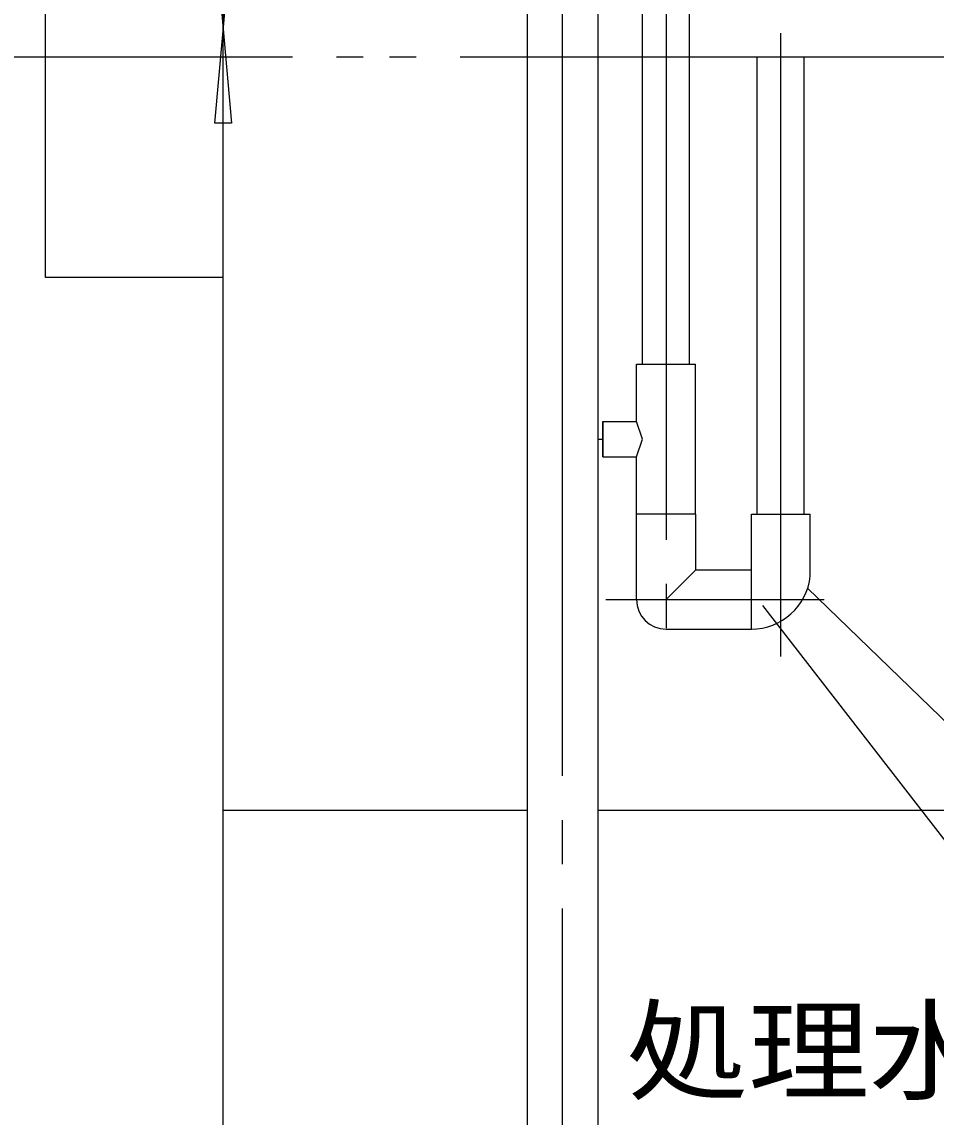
# Model space of a CAD drawing. Units: millimetres, scale not verified. Extents: x -8093 to 8093, y -5792 to 5792.
# Drawn here: x -5240 to -4618, y -2685 to -1941 of the extents above; entities that cross this region are included whole.
import ezdxf
from ezdxf.enums import TextEntityAlignment as Align

# ---------------------------------------------------------------- set-up
doc = ezdxf.new("R2010")
doc.units = ezdxf.units.MM
doc.header["$LTSCALE"] = 30
for name, pattern in [('LONG_CHAIN', [21, 18, -1, 1, -1]), ('LONG_DASHED2', [13, 12, -1]), ('LONG_DOUBLE_CHAIN', [21.8, 18, -1, 0.6, -0.6, 0.6, -1])]:
    doc.linetypes.add(name, pattern=pattern)
doc.layers.add('0-1_00クル-フ-0躯体', color=3, linetype='Continuous', lineweight=25)
doc.styles.add('ＭＳ ゴシック', font='')
doc.styles.get('ＭＳ ゴシック').set_extended_font_data('MS Gothic')

msp = doc.modelspace()

# ---------------------------------------------------------------- linework, layer by layer
at = {"layer": '0-1_00クル-フ-0躯体'}
for p, q in [((-5102.9, -3149.6), (-5102.9, -1715.59)), ((-5223.74, -2114.59), (-5223.74, -1829.17)), ((-4896.15, -1862.99), (-4896.15, -3068.73)), ((-4848.15, -1862.99), (-4848.15, -3068.73)), ((-5108.59, -2009.59), (-5097.22, -1881.59)), ((-4817.84, -2173.59), (-4817.84, -1900.09)), ((-4785.84, -2173.59), (-4785.84, -1900.09)), ((-4739.84, -1964.59), (-4707.84, -1964.59)), ((-4739.84, -2275.59), (-4739.84, -1964.59)), ((-4707.84, -2275.59), (-4707.84, -1964.59)), ((-5097.22, -2009.59), (-5108.59, -2009.59)), ((-5102.9, -2114.59), (-5223.74, -2114.59)), ((-4821.84, -2173.59), (-4781.84, -2173.59)), ((-4821.84, -2212.59), (-4821.84, -2173.59)), ((-4781.84, -2275.59), (-4781.84, -2173.59)), ((-4844.84, -2212.59), (-4821.84, -2212.59)), ((-4848.15, -2224.59), (-4844.84, -2224.59)), ((-4844.84, -2236.59), (-4821.84, -2236.59)), ((-4781.84, -2275.59), (-4821.84, -2275.59)), ((-4781.84, -2275.59), (-4821.84, -2275.59)), ((-4821.84, -2333.59), (-4821.84, -2275.59)), ((-4781.84, -2275.59), (-4781.84, -2313.59)), ((-4743.84, -2275.59), (-4703.84, -2275.59)), ((-4743.84, -2353.59), (-4743.84, -2275.59)), ((-4703.84, -2317.59), (-4703.84, -2275.59)), ((-4801.84, -2333.59), (-4781.84, -2313.59)), ((-4801.84, -2353.59), (-4743.84, -2353.59)), ((-5102.9, -2476.81), (-4896.15, -2476.81)), ((-4848.15, -2476.81), (-4512.61, -2476.81))]:
    msp.add_line(p, q, dxfattribs=at)
at = {"layer": '0-1_00クル-フ-0躯体', "linetype": 'LONG_CHAIN'}
for p, q in [((-4872.15, -3083.47), (-4872.15, -1753.49)), ((-4801.84, -1752.91), (-4801.84, -2372.28)), ((-4723.84, -2372.28), (-4723.84, -1948.54)), ((-4842.73, -2333.59), (-4694.32, -2333.59))]:
    msp.add_line(p, q, dxfattribs=at)
at = {"layer": '0-1_00クル-フ-0躯体', "linetype": 'LONG_DOUBLE_CHAIN'}
msp.add_line((-6249.78, -1964.59), (-4546.03, -1964.59), dxfattribs=at)
at = {"layer": '0-1_00クル-フ-0躯体', "linetype": 'LONG_DASHED2'}
msp.add_line((-4600.87, -2427.23), (-4705.58, -2325.79), dxfattribs=at)
at = {"layer": '0-1_00クル-フ-0躯体', "color": 4}
msp.add_line((-4736.19, -2337.57), (-4371.89, -2807.53), dxfattribs=at)
at = {"layer": '0-1_00クル-フ-0躯体'}
for points in [[(-5097.22, -1881.59), (-5108.59, -1881.59), (-5097.22, -2009.59)], [(-4844.84, -2236.59), (-4844.84, -2212.59), (-4844.84, -2236.59)], [(-4821.84, -2275.59), (-4821.84, -2236.59), (-4817.84, -2224.59), (-4821.84, -2212.59)], [(-4743.84, -2353.59), (-4743.84, -2313.59), (-4781.84, -2313.59)]]:
    msp.add_lwpolyline(points, dxfattribs=at)
for centre, radius, start, end in [((-4743.84, -2313.37), 40.22, 270, 353.97442), ((-4801.84, -2333.59), 20, 180, 270)]:
    msp.add_arc(centre, radius, start, end, dxfattribs=at)

# ---------------------------------------------------------------- texts
at = {"layer": '0-1_00クル-フ-0躯体', "color": 4, "style": 'ＭＳ ゴシック', "width": 1.1}
msp.add_text('処理水槽', height=54.99, dxfattribs=at).set_placement((-4828.61, -2684.19), align=Align.BOTTOM_LEFT)

doc.saveas('drawing.dxf')
